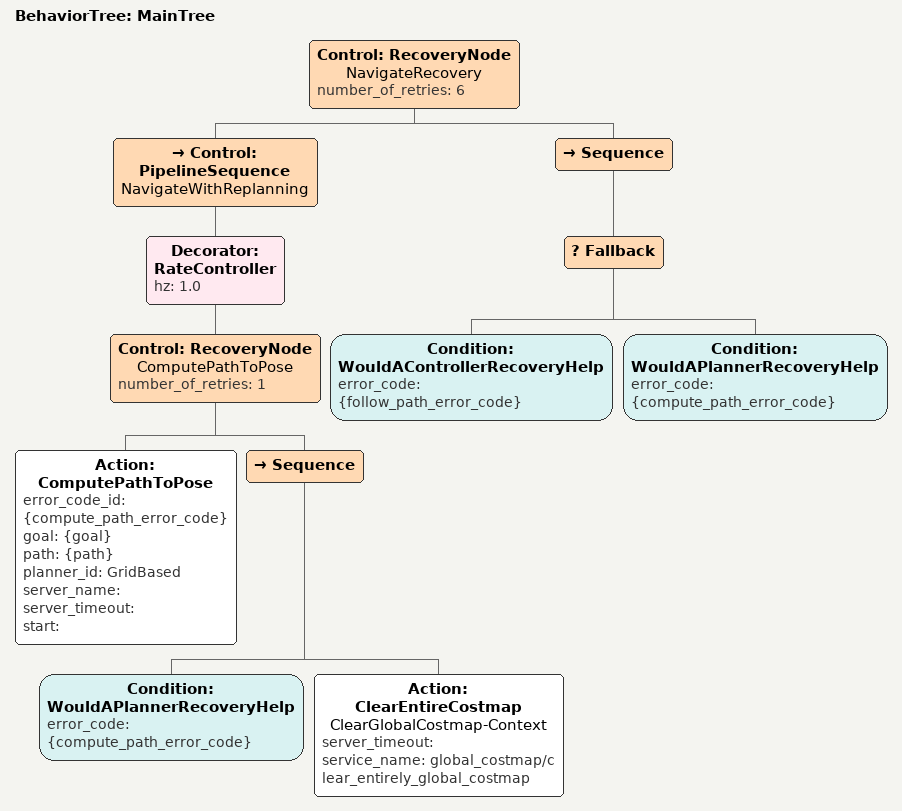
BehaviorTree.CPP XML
<?xml version="1.0"?>
<root main_tree_to_execute="MainTree">
    <BehaviorTree ID="MainTree">
        <Control ID="RecoveryNode" name="NavigateRecovery" number_of_retries="6">
            <Control ID="PipelineSequence" name="NavigateWithReplanning">
                <Decorator ID="RateController" hz="1.0">
                    <Control ID="RecoveryNode" name="ComputePathToPose" number_of_retries="1">
                        <Action ID="ComputePathToPose" error_code_id="{compute_path_error_code}" goal="{goal}" path="{path}" planner_id="GridBased" server_name="" server_timeout="" start=""/>
                        <Sequence>
                            <Condition ID="WouldAPlannerRecoveryHelp" error_code="{compute_path_error_code}"/>
                            <Action ID="ClearEntireCostmap" name="ClearGlobalCostmap-Context" server_timeout="" service_name="global_costmap/clear_entirely_global_costmap"/>
                        </Sequence>
                    </Control>
                </Decorator>
            </Control>
            <Sequence>
                <Fallback>
                    <Condition ID="WouldAControllerRecoveryHelp" error_code="{follow_path_error_code}"/>
                    <Condition ID="WouldAPlannerRecoveryHelp" error_code="{compute_path_error_code}"/>
                </Fallback>
            </Sequence>
        </Control>
    </BehaviorTree>
</root>
